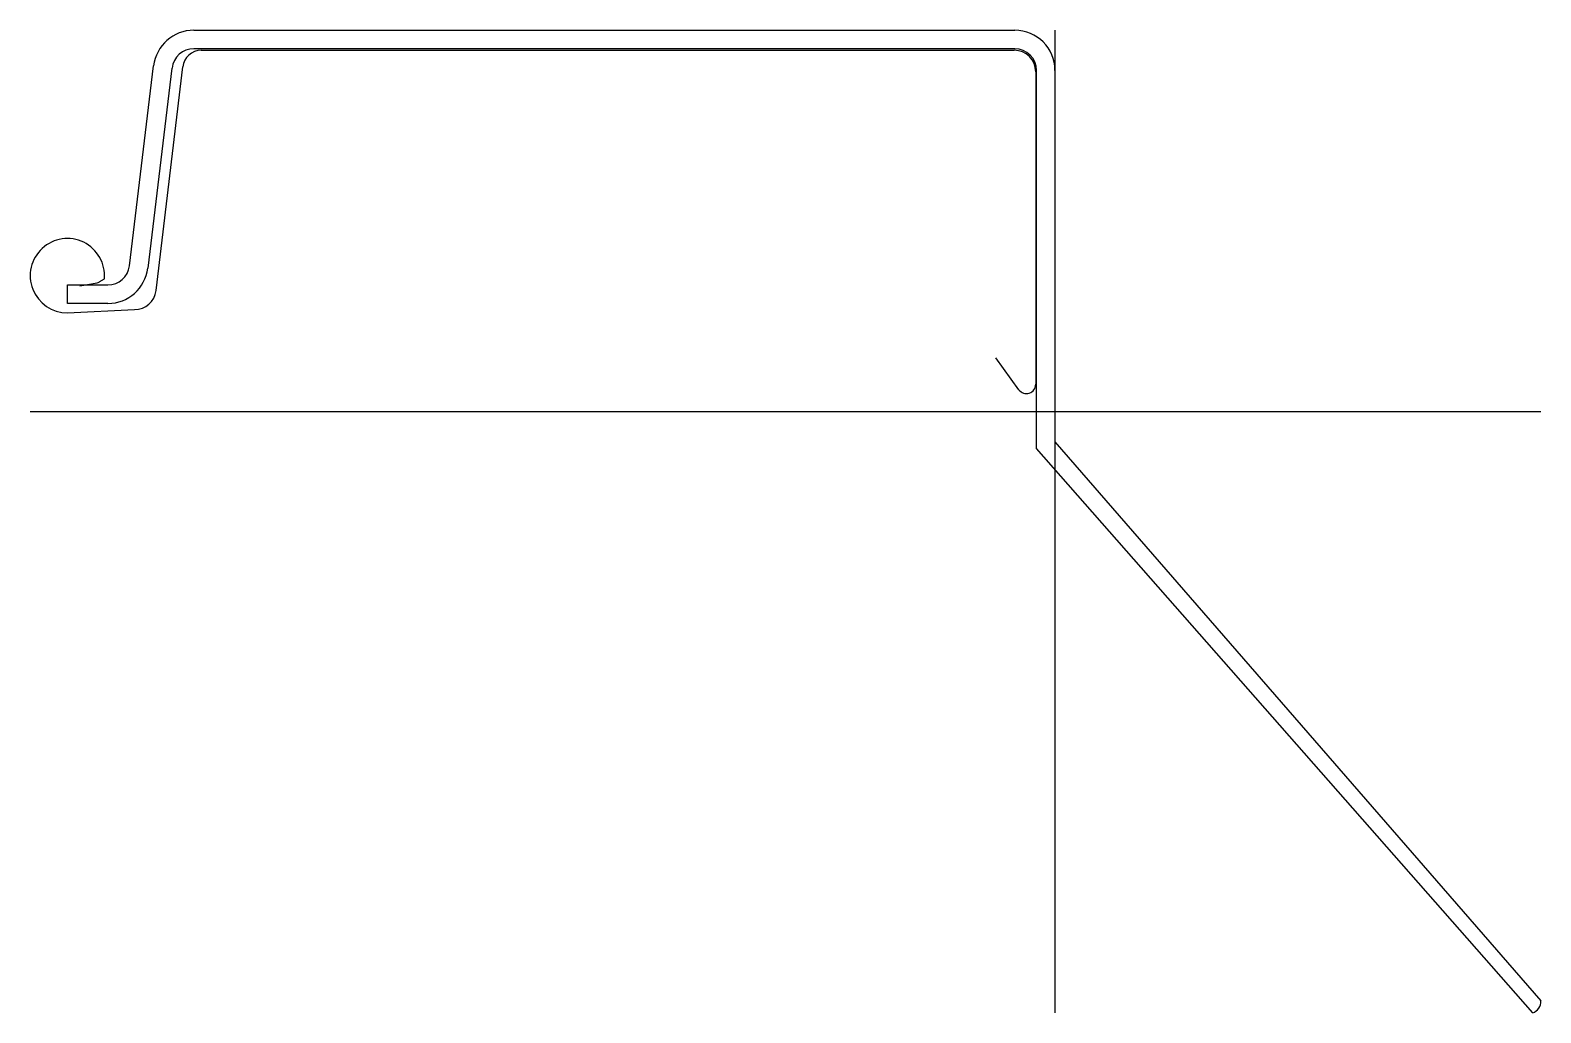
# Model space of a CAD drawing. Extents: x -332 to 157, y -195 to 124.
import ezdxf

# ---------------------------------------------------------------- set-up
doc = ezdxf.new("R2010")
doc.units = 0
doc.layers.get('0').update_dxf_attribs({"linetype": 'CONTINUOUS'})

msp = doc.modelspace()

# ---------------------------------------------------------------- linework, layer by layer
at = {"linetype": 'CONTINUOUS'}
for p, q in [((-279.04, 123.5), (-13, 123.5)), ((0, 123.5), (0, -194.71)), ((-13, 117.5), (-279.04, 117.5)), ((-276.6, 117), (-13.25, 117)), ((-299.91, 47.16), (-292.06, 111.96)), ((-286.1, 111.24), (-293.96, 46.44)), ((-291.27, 39.17), (-282.64, 111.63)), ((-6.25, 110), (-6.25, 8.83)), ((-6, -12.01), (-6, 110.5)), ((0, 110.5), (0, -9.81)), ((-320, 35), (-320, 41)), ((-320, 41), (-306.86, 41)), ((-316, 40.75), (-310.39, 41.68)), ((-309.66, 41.96), (-308, 43)), ((-306.86, 35), (-320, 35)), ((-320, 31.96), (-298.22, 33)), ((-11.68, 7.07), (-19.13, 17.37)), ((-332.04, 0), (157.4, 0)), ((154.81, -194.71), (-6, -12.01)), ((0, -9.81), (157.39, -190.86))]:
    msp.add_line(p, q, dxfattribs=at)
for centre, radius, start, end in [((-279.04, 110.39), 13.11, 89.981, 173.122), ((-13, 110.5), 13, 0, 90), ((-279.04, 110.39), 7.11, 89.992, 173.1339), ((-13, 110.5), 7, 0, 90), ((-276.6, 110.92), 6.08, 89.9849, 173.2939), ((-13.25, 110), 7, 0, 90), ((-320, 44), 12.04, 355.2357, 269.9924), ((-306.86, 48), 7, 269.9952, 353.1079), ((-306.87, 48), 13, 270.0267, 353.1079), ((-310.73, 43.65), 2, 279.7131, 302.2567), ((-298.22, 40), 7, 270.0051, 353.1903), ((-9.25, 8.83), 3, 215.9041, 0.0136), ((153.66, -191.15), 3.74, 287.8866, 4.459)]:
    msp.add_arc(centre, radius, start, end, dxfattribs=at)

doc.saveas('drawing.dxf')
